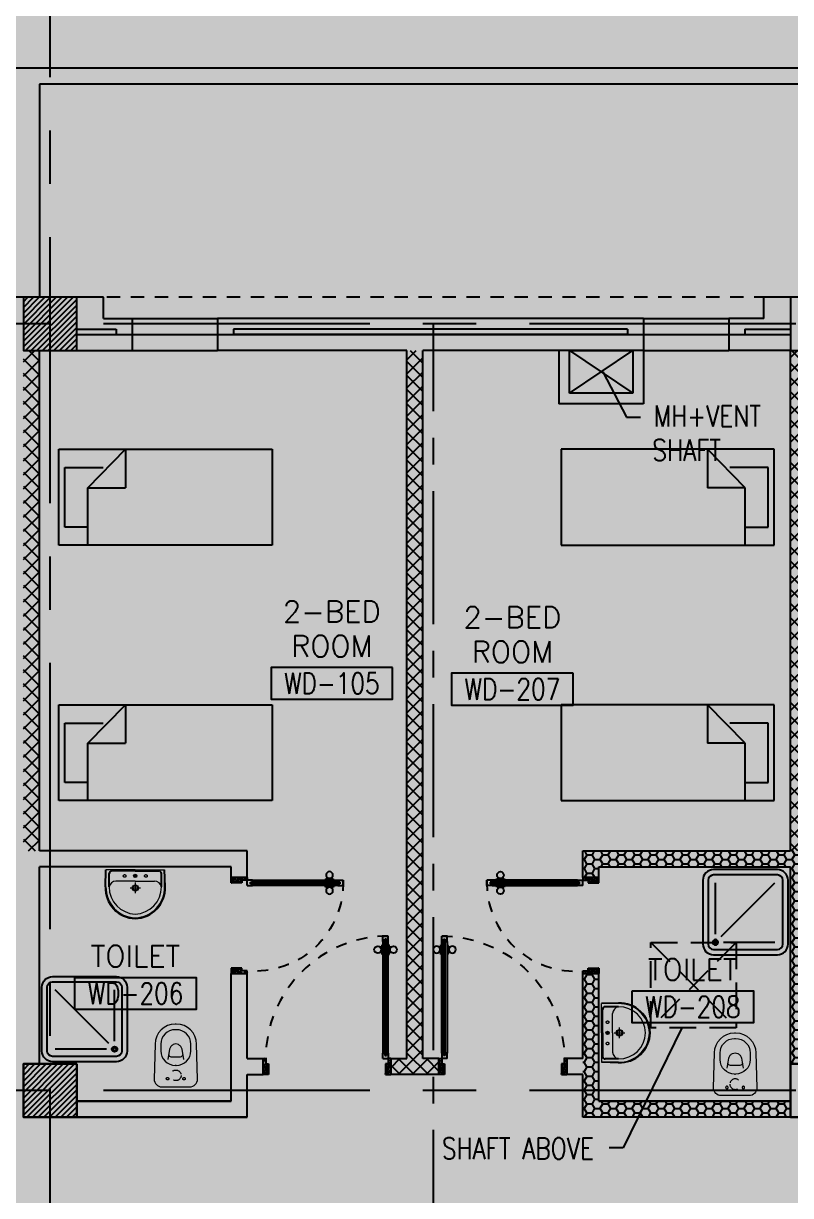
# Model space of a CAD drawing. Extents: x 88852.7 to 88945.7, y 39921.6 to 40001.1.
# Drawn here: x 88909.76 to 88916.96, y 39979.11 to 39990.12 of the extents above; entities that cross this region are included whole.
import ezdxf
from ezdxf.enums import TextEntityAlignment as Align

# ---------------------------------------------------------------- set-up
doc = ezdxf.new("R2010")
doc.units = 0
doc.header["$MEASUREMENT"] = 0
doc.header["$PDMODE"] = 34
for name, pattern in [('CENTER', [2, 1.25, -0.25, 0.25, -0.25]), ('CENTERX2', [4, 2.5, -0.5, 0.5, -0.5]), ('DASHED', [0.75, 0.5, -0.25]), ('HIDDEN', [0.375, 0.25, -0.125]), ('HIDDEN2', [0.1875, 0.125, -0.0625])]:
    doc.linetypes.add(name, pattern=pattern)
doc.layers.get('0').update_dxf_attribs({"linetype": 'CONTINUOUS'})
doc.layers.get('DEFPOINTS').update_dxf_attribs({"linetype": 'CONTINUOUS'})
for name, color, linetype in [('AX-DIM', 4, 'CONTINUOUS'), ('AXES', 11, 'CENTERX2'), ('AXES1', 11, 'CENTER'), ('COL', 2, 'CONTINUOUS'), ('DOOR', 7, 'CONTINUOUS'), ('FIX', 3, 'CONTINUOUS'), ('FUR', 4, 'CONTINUOUS'), ('HAT', 8, 'CONTINUOUS'), ('HIDDEN', 9, 'HIDDEN2'), ('INSUL', 4, 'CONTINUOUS'), ('PROJ-L', 3, 'CONTINUOUS'), ('RM-BOX', 4, 'CONTINUOUS'), ('RM-NAME', 2, 'CONTINUOUS'), ('RM-NO', 2, 'CONTINUOUS'), ('SHAFT', 4, 'CONTINUOUS'), ('WALL', 2, 'CONTINUOUS'), ('WallType', 11, 'CONTINUOUS'), ('WallType2', 3, 'CONTINUOUS'), ('WIN', 3, 'CONTINUOUS')]:
    doc.layers.add(name, color=color, linetype=linetype)
doc.styles.add('ROMANS', font='ROMANS.shx', dxfattribs={"width": 0.6})
doc.styles.add('SIMPLEX', font='simplex.shx', dxfattribs={"width": 0.8})
doc.dimstyles.new('DIM-OUT', dxfattribs={"dimscale": 0, "dimtxt": 0.24, "dimasz": 0.08, "dimexe": 0.02, "dimexo": 0.02, "dimgap": 0.05, "dimtad": 1, "dimdec": 0, "dimlfac": 1000, "dimzin": 0, "dimdsep": 46, "dimtxsty": 'ROMANS', "dimblk1": 'ARCHTICK', "dimblk2": 'ARCHTICK', "dimsah": 1, "dimcen": 0.01, "dimdle": 0.08, "dimclrd": 4, "dimclre": 4, "dimclrt": 2, "dimadec": 0, "dimazin": 0, "dimtp": 2, "dimtm": 2, "dimtfac": 0.1142857142857143, "dimtdec": 0, "dimtix": 1, "dimtmove": 2, "dimatfit": 3, "dimldrblk": 'ARCHTICK', "dimfxl": 0, "dimtolj": 1, "dimtzin": 0, "dimarcsym": 0})
doc.dimstyles.new('DIM7', dxfattribs={"dimtxt": 0.24, "dimasz": 0.08, "dimexe": 0.07, "dimexo": 0.05, "dimgap": 0.07, "dimtad": 1, "dimzin": 0, "dimdsep": 46, "dimtxsty": 'SIMPLEX', "dimblk": 'ARCHTICK', "dimcen": 0.05, "dimdle": 0.05, "dimclrd": 4, "dimclre": 4, "dimclrt": 2, "dimadec": 0, "dimazin": 0, "dimtp": 2, "dimtm": 2, "dimtfac": 0.1142857142857143, "dimtix": 1, "dimtmove": 2, "dimatfit": 3, "dimldrblk": 'DOT', "dimfxl": 0, "dimtolj": 1, "dimtzin": 0, "dimarcsym": 0})
pattern_1 = [(0, (0, 0), (0.07500000000000001, 0.04330127), [0.05, -0.1]), (120, (0, 0), (-0.07499999983612898, 0.04330127028383291), [0.05, -0.1]), (59.99999999999999, (0, 0), (1.638710167561897e-10, 0.08660254028383291), [-0.1, 0.05])]
pattern_2 = [(45, (0, 0), (-0.06629126073623882, 0.06629126073623884), []), (135, (0, 0), (-0.06629126073623884, -0.06629126073623882), [])]

# ---------------------------------------------------------------- blocks, each defined once
blk = doc.blocks.new('_ARCHTICK')
at = {"color": 0, "linetype": 'ByBlock', "const_width": 0.15}
blk.add_lwpolyline([(-0.5, -0.5), (0.5, 0.5)], dxfattribs=at)
blk = doc.blocks.new('*D600')
at = {"layer": 'AX-DIM', "color": 4, "lineweight": -2}
for p, q in [((88860.69025844976, 39999.72794392368), (88935.54025844975, 39999.72794392368)), ((88860.77025844976, 39995.08988482877), (88860.77025844976, 39999.74794392368)), ((88935.46025844975, 39987.56956244051), (88935.46025844975, 39999.74794392368))]:
    blk.add_line(p, q, dxfattribs=at)
at = {"layer": 'DEFPOINTS', "color": 0}
for p in [(88935.46025844975, 39999.72794392368), (88860.77025844976, 39995.06988482877), (88935.46025844975, 39987.54956244052)]:
    blk.add_point(p, dxfattribs=at)
at = {"layer": 'AX-DIM', "color": 4, "lineweight": -2, "xscale": 0.08, "yscale": 0.08, "zscale": 0.08, "rotation": 180}
blk.add_blockref('_ARCHTICK', (88860.77025844976, 39999.72794392368), dxfattribs=at)
at = {"layer": 'AX-DIM', "color": 4, "lineweight": -2, "xscale": 0.08, "yscale": 0.08, "zscale": 0.08}
blk.add_blockref('_ARCHTICK', (88935.46025844975, 39999.72794392368), dxfattribs=at)
at = {"layer": 'AX-DIM', "color": 2, "insert": (88898.11525844975, 39999.89794392368), "char_height": 0.24, "attachment_point": 5, "style": 'ROMANS'}
blk.add_mtext('\\A1;74690', dxfattribs=at)
blk = doc.blocks.new('WC1')
at = {"layer": 'FIX', "lineweight": 20}
for p, q in [((-210.0000000029686, 203.8204326368286), (-537.9999999286665, 193.8204326393316)), ((-474.9999999413558, 140.8204326525447), (-537.9999999286665, 140.8204326525447)), ((-137.0000000270957, 0.001240427664015442), (-137.0000000270957, 130.8204326531268)), ((-726.9999998800631, 4.820432680658996), (-726.9999998800631, -4.817951825360069)), ((-673.9999998932763, 4.820432681706734), (-673.9999998932763, -4.817951825360069)), ((-533.6865895071242, 24.24526864886866), (-539.5413532511157, 0.001240431301994249)), ((-539.5413532511157, 0.001240431301994249), (-533.6865895071242, -24.24278778629377)), ((-394.8190632529149, 75.68691823486006), (-490.3663137184049, 60.12952448159922)), ((-338.999999976746, 4.820432680950034), (-338.999999976746, -4.817951826087665)), ((-137.0000000270957, -130.8179517899407), (-137.0000000270957, 0.001240427664015442)), ((-490.3663137184049, -60.12704361174838), (-394.8190632529149, -75.6844373869535)), ((-537.9999999286665, -140.8179517899407), (-474.9999999413558, -140.8179517899407)), ((-537.9999999286665, -193.8179517767567), (-210.0000000029395, -203.8179517742537)), ((-213.1572988978296, -203.8179517742828), (-210.0000000035507, -203.8179517742828))]:
    blk.add_line(p, q, dxfattribs=at)
at = {"layer": 'FIX', "linetype": 'Continuous', "lineweight": 20}
blk.add_line((-420.1086438769998, -47.34975640615448), (-420.4314501879271, 44.6286713128502), dxfattribs=at)
at = {"layer": 'FIX', "linetype": 'HIDDEN2', "lineweight": 20, "ltscale": 0.3}
blk.add_circle((-245, 0), 49.81065704648448, dxfattribs=at)
at = {"layer": 'FIX', "linetype": 'HIDDEN', "lineweight": 20, "ltscale": 0.05}
for centre in [(-213.1572988978296, 77.50124041197705), (-213.1572988978296, -77.49875954940217)]:
    blk.add_circle(centre, 11.63803426258817, dxfattribs=at)
at = {"layer": 'FIX', "lineweight": 20}
for centre, radius, start, end in [((-537.9999999250576, 4.820432684326079), 188.9999999550255, 90.00000000166753, 180.0000000016675), ((-537.9999999255524, 4.820432684820844), 135.999999967722, 90.00000000166753, 180.0000000016675), ((-474.999999944499, 4.820432684820844), 135.999999967722, 359.9999999983325, 89.99999999833247), ((-210.0000000088476, 130.8204326550767), 72.9999999817519, 359.9999999983325, 89.99999999833247), ((-473.0448338629503, -6.857746605353896), 68.15291692588886, 128.9241670934087, 152.846818088903), ((-464.3609761304397, -17.61048578153714), 81.97430560104621, 108.4959527768842, 128.924167104086), ((-537.9999999286665, -4.817951825360069), 188.9999999513875, 180, 270), ((-537.9999999286665, -4.817951825360069), 135.9999999645952, 180, 270), ((-473.0448338628339, 6.860227468045196), 68.15291692606822, 207.1531819110969, 231.0758329065913), ((-464.3609761507541, 17.61296664757538), 81.97430559098913, 231.0758329089363, 251.504047235508), ((-474.9999999413558, -4.817951825360069), 135.9999999645952, 270, 0), ((-210.0000000074942, -130.8179517938843), 72.99999998039857, 270.0000000033351, 2.918171642461503e-09)]:
    blk.add_arc(centre, radius, start, end, dxfattribs=at)
at = {"layer": 'FIX', "linetype": 'Continuous', "lineweight": 20}
for centre, start, end in [((-442.6786698182405, 45.53535193303833), 357.6662144383911, 91.61214824291638), ((-442.3558635072841, -45.58543171666679), 268.3878517570836, 2.333785561608914)]:
    blk.add_arc(centre, 22.26568775101992, start, end, dxfattribs=at)
blk = doc.blocks.new('SHR1')
at = {"layer": 'FIX'}
for p, q in [((-195.7106781186449, 195.7106781186521), (-700, 700)), ((-142.6776695296576, 217.6776695296649), (-142.6776695296576, 700)), ((-217.6776695296576, 142.6776695296649), (-700, 142.6776695296649))]:
    blk.add_line(p, q, dxfattribs=at)
for points in [[(-825, 125), (-825, 725, -0.4142135623730951), (-725, 825), (-125, 825, -0.4142135623730951), (-25, 725), (-25, 125, -0.4142135623730951), (-125, 25), (-725, 25, -0.4142135623730951)], [(-775, 125), (-775, 725, -0.414213562373095), (-725, 775), (-125, 775, -0.414213562373095), (-75, 725), (-75, 125, -0.414213562373095), (-125, 75), (-725, 75, -0.414213562373095)]]:
    blk.add_lwpolyline(points, format="xyb", close=True, dxfattribs=at)
for radius in [25, 15]:
    blk.add_circle((-142.6776695296576, 142.6776695296649), radius, dxfattribs=at)
blk = doc.blocks.new('LAV1')
at = {"layer": 'FIX', "linetype": 'DASHED', "lineweight": 20, "ltscale": 0.05}
for p, q in [((-0.4694115376332775, 170.0000000142027), (-0.4694115376332775, 269.9999999857973)), ((-0.4694115376332775, 170.0000000142027), (-0.4694115376332775, 269.9999999857973)), ((49.53058844816405, 220), (-50.46941152343061, 220))]:
    blk.add_line(p, q, dxfattribs=at)
at = {"layer": 'FIX', "linetype": 'ByBlock', "ltscale": 0.3}
for p, q in [((-280, 209.9999999994616), (-275, 49.99999999994179)), ((-245, 210.0000000001601), (-245.0071684214636, 84.99999999749707)), ((245, 210.0000000001601), (245.0071684214636, 84.99999999749707)), ((280, 209.9999999994616), (275, 49.99999999994179)), ((0, 59.99999999755528), (-220.159092843387, 59.99999999752617)), ((0, 59.99999999755528), (220.159092843387, 59.99999999752617))]:
    blk.add_line(p, q, dxfattribs=at)
at = {"layer": 'FIX', "linetype": 'Continuous', "lineweight": 20}
for p, q in [((-274.9999999999418, 209.9999999999418), (-275, 49.99999999994179)), ((0, 155), (-181.4175303101365, 155)), ((0, 155), (181.4175303101365, 155)), ((274.9999999999418, 209.9999999999418), (275, 49.99999999994179)), ((0, 50), (-275, 49.99999999994179)), ((0, 50.00000000005821), (-252.4649419615453, 50.00000000005821)), ((0, 50), (275, 49.99999999994179)), ((0, 50.00000000005821), (252.4649419615453, 50.00000000005821))]:
    blk.add_line(p, q, dxfattribs=at)
at = {"layer": 'FIX', "lineweight": 20}
for p, q in [((2.491287887096405e-08, 91.9501576180046), (2.491287887096405e-08, 123.0498423795507)), ((15.61226091068238, 107.4999999987776), (-15.48742383631179, 107.4999999987776))]:
    blk.add_line(p, q, dxfattribs=at)
for centre, radius in [((-0.4694115376332775, 220), 29.5), ((-0.4694115376332775, 220), 22.5), ((2.491287887096405e-08, 107.4999999987776), 15.54984237273808)]:
    blk.add_circle(centre, radius, dxfattribs=at)
at = {"layer": 'FIX', "linetype": 'HIDDEN', "lineweight": 20, "ltscale": 0.05}
for centre in [(-99.99999997508712, 107.4999999987776), (99.99999997508712, 107.4999999987776)]:
    blk.add_circle(centre, 12.43987389819046, dxfattribs=at)
at = {"layer": 'FIX', "linetype": 'ByBlock', "ltscale": 0.3}
for centre, radius, start, end in [((6.861270151246572, 220.0495655717823), 287.0372485949996, 91.37764975247644, 182.006413439361), ((-6.861270151246572, 220.0495655717823), 287.0372485949996, 357.993586560639, 88.62235024752358), ((-220.1367860755417, 84.87070840633532), 24.8707184123799, 179.7021438729012, 269.9486109004399), ((220.1367860755417, 84.87070840633532), 24.8707184123799, 270.0513890995601, 0.2978561270987753)]:
    blk.add_arc(centre, radius, start, end, dxfattribs=at)
at = {"layer": 'FIX', "linetype": 'Continuous', "lineweight": 20}
for centre, radius, start, end in [((8.362960975442547, 216.6826060375752), 283.4417486471838, 91.69879626983797, 181.3509675422777), ((7.639794464339502, 212.4520616861846), 252.6502458993284, 91.73280937402431, 180.4884212311979), ((-7.639794464339502, 212.4520616861846), 252.6502458993284, 359.5115787688021, 88.26719062597567), ((-8.362960975442547, 216.6826060375752), 283.4417486471838, 358.6490324577223, 88.30120373016202), ((-179.1751118609682, 221.8444314090302), 66.882033842421, 190.2005602816864, 268.0786290524953), ((179.1751118609682, 221.8444314090302), 66.882033842421, 271.9213709475048, 349.7994397183136)]:
    blk.add_arc(centre, radius, start, end, dxfattribs=at)
blk = doc.blocks.new('RM1')
at = {"layer": 'RM-BOX'}
blk.add_lwpolyline([(569.8908462408872, -200), (-569.890846240829, -200), (-569.8908462407999, -500), (569.8908462407999, -500)], close=True, dxfattribs=at)
at = {"layer": 'RM-NAME', "style": 'ROMANS'}
for tag, p in [('ROOMNAME1', (-5.820766091346741e-11, 323.8095238095266)), ('ROOMNAME2', (0, 0))]:
    blk.add_attdef(tag, text='', height=200, dxfattribs=at).set_placement(p, align=Align.MIDDLE)
at = {"layer": 'RM-NO', "style": 'ROMANS', "width": 0.8}
blk.add_attdef('ROOMNO', text='', height=200, dxfattribs=at).set_placement((0, -350), align=Align.MIDDLE)
blk = doc.blocks.new('COL50')
at = {"layer": 'COL'}
blk.add_lwpolyline([(-249.9999999999709, 250), (-249.9999999999418, -250), (250, -250), (249.9999999999709, 250)], close=True, dxfattribs=at)
blk = doc.blocks.new('*X574')
at = {"color": 0}
for p, q in [((227928.5557043091, 177122.9334760556), (228395.3562020651, 177589.7339738117)), ((227928.5557043091, 177175.9664846446), (228342.3231934761, 177589.7339738117)), ((227928.5557043091, 177228.9994932336), (228289.2901848871, 177589.7339738117)), ((227928.5557043091, 177282.0325018226), (228236.2571762982, 177589.7339738117)), ((227928.555704309, 177335.0655104116), (228183.2241677092, 177589.7339738117)), ((227928.555704309, 177388.0985190005), (228130.1911591201, 177589.7339738117)), ((227928.555704309, 177441.1315275895), (228077.1581505312, 177589.7339738117)), ((227928.555704309, 177494.1645361785), (228024.1251419422, 177589.7339738117)), ((227928.555704309, 177547.1975447675), (227971.0921333532, 177589.7339738117)), ((227948.3892106541, 177089.7339738117), (228428.5557043089, 177569.9004674665)), ((228001.4222192431, 177089.7339738117), (228428.5557043089, 177516.8674588775)), ((228054.4552278321, 177089.7339738117), (228428.5557043089, 177463.8344502885)), ((228107.4882364211, 177089.7339738117), (228428.5557043089, 177410.8014416995)), ((228160.5212450101, 177089.7339738117), (228428.5557043089, 177357.7684331106)), ((228213.5542535991, 177089.7339738117), (228428.5557043089, 177304.7354245216)), ((228266.5872621881, 177089.7339738117), (228428.5557043089, 177251.7024159326)), ((228319.620270777, 177089.7339738117), (228428.5557043089, 177198.6694073436)), ((228372.653279366, 177089.7339738117), (228428.5557043089, 177145.6363987546))]:
    blk.add_line(p, q, dxfattribs=at)
blk = doc.blocks.new('AH20A')
at = {"layer": 'FUR'}
for p, q in [((0, 0.5), (0, -0.5)), ((1, 0.5), (0, 0.5)), ((0.1358132048044354, 0.5), (0.1358132048044354, -0.09873155399691314)), ((1, -0.5), (1, 0.5)), ((0.1358132048044354, 0.3112226375378668), (0.02772451273631305, 0.3112226375378668)), ((0.02772451273631305, 0.3112226375378668), (0.02772451273631305, -0.3087128986371681)), ((0.1358132048044354, -0.09873155399691314), (0.312524700537324, -0.5)), ((0.1358132048044354, -0.09873155399691314), (0.312524700537324, -0.09873155399691314)), ((0.312524700537324, -0.5), (0.312524700537324, -0.09873155399691314)), ((0.02772451273631305, -0.3087128986371681), (0.2075707670301199, -0.3087128986371681)), ((0, -0.5), (1, -0.5))]:
    blk.add_line(p, q, dxfattribs=at)
blk = doc.blocks.new('DOOR100')
at = {"layer": 'DOOR', "color": 0, "linetype": 'ByBlock'}
for p, q in [((-83.25026414151216, 1128.728900543538), (-83.25026414151216, 1218.728900543538)), ((-76.05026414147142, 1218.728900543538), (-83.25026414151216, 1218.728900543538)), ((-76.05026414147142, 1251.086443322136), (-76.05026414094755, 1301.086443322165)), ((-76.05026414145686, 1301.086443322136), (-26.05026414145686, 1301.086443322136)), ((-26.05026414145686, 1301.086443322136), (-76.05026414145686, 1301.086443322136)), ((-59.05026414145686, 1251.086443322136), (-76.05026414147142, 1251.086443322136)), ((-59.05026414145686, 1251.086443322136), (-59.05026414145686, 1271.086443322136)), ((-43.05026414145686, 1271.086443322136), (-59.05026414145686, 1271.086443322136)), ((-43.05026414144231, 1251.086443322136), (-43.05026414144231, 1271.086443322136)), ((-26.05026414147142, 1251.086443322136), (-43.05026414144231, 1251.086443322136)), ((-26.05026414147142, 1251.086443322136), (-26.05026414145686, 1301.086443322136)), ((-26.05026414145686, 1218.728900543538), (-18.85026414141612, 1218.728900543538)), ((-18.85026414141612, 1128.728900543538), (-18.85026414141612, 1218.728900543538)), ((-92.25026414151216, 1206.128900543532), (-92.25026414151216, 1141.328900543544)), ((-83.25026414151216, 1206.128900543532), (-92.25026414151216, 1206.128900543532)), ((-83.25026414151216, 1141.328900543544), (-92.25026414151216, 1141.328900543544)), ((-83.25026414151216, 1206.128900543532), (-83.25026414151216, 1141.328900543544)), ((-76.05026414147142, 1128.728900543538), (-83.25026414151216, 1128.728900543538)), ((-26.05026414145686, 1128.728900543538), (-18.85026414141612, 1128.728900543538)), ((-18.85026414141612, 1206.128900543532), (-18.85026414141612, 1141.328900543544)), ((-18.85026414141612, 1206.128900543532), (-9.850264141416119, 1206.128900543532)), ((-18.85026414141612, 1141.328900543544), (-9.850264141416119, 1141.328900543544)), ((-9.850264141416119, 1206.128900543532), (-9.850264141416119, 1141.328900543544)), ((-1201.050264141173, 0), (-1201.050264141173, 150)), ((-1201.050264141173, 150), (-1176.050264141173, 150)), ((-1201.050264141173, 150), (-1201.050264141173, 0)), ((-1176.050264141173, 150), (-1176.050264141173, 100)), ((-76.0502641411731, 200), (-59.0502641411731, 200)), ((-76.0502641411731, 150), (-76.0502641411731, 200)), ((-76.0502641411731, 150), (-26.0502641411731, 150)), ((-59.0502641411731, 200), (-59.0502641411731, 180)), ((-59.0502641411731, 180), (-43.0502641411731, 180)), ((-43.0502641411731, 200), (-26.0502641411731, 200)), ((-43.0502641411731, 180), (-43.0502641411731, 200)), ((-26.0502641411731, 200), (-26.0502641411731, 150)), ((-1.050264141173102, 150), (-26.0502641411731, 150)), ((-26.0502641411731, 150), (-26.0502641411731, 100)), ((-1.050264141173102, 150), (-1.050264141173102, 0)), ((-1151.050264141173, 0), (-1201.050264141173, 0)), ((-1176.050264141173, 100), (-1151.050264141173, 100)), ((-1151.050264141173, 100), (-1151.050264141173, 0)), ((-51.0502641411731, 100), (-51.0502641411731, 0)), ((-26.0502641411731, 100), (-51.0502641411731, 100)), ((-51.0502641411731, 0), (-1.050264141173102, 0))]:
    blk.add_line(p, q, dxfattribs=at)
at = {"layer": 'DOOR', "linetype": 'ByBlock'}
for p, q in [((-76.05026414147142, 1251.086443322136), (-76.0502641411731, 200)), ((-59.0502641411731, 200), (-59.05026414145686, 1251.086443322136)), ((-43.0502641411731, 200), (-43.05026414144231, 1251.086443322136)), ((-26.0502641411731, 200), (-26.05026414147142, 1251.086443322136))]:
    blk.add_line(p, q, dxfattribs=at)
at = {"layer": 'DOOR', "color": 9, "linetype": 'ByBlock'}
for p, q in [((-1151.050264141173, 0), (-1201.050264141173, 113.7099299924448)), ((-51.0502641411731, 0), (-1.050264141173102, 113.7099299924448)), ((-1151.050264141173, 0), (-1201.050264141173, 40.1457343158545)), ((-1151.050264141173, 0), (-1164.407550184667, 100)), ((-51.0502641411731, 0), (-37.69297809767886, 100)), ((-51.0502641411731, 0), (-1.050264141173102, 40.1457343158545))]:
    blk.add_line(p, q, dxfattribs=at)
at = {"layer": 'DOOR', "color": 0, "linetype": 'ByBlock'}
for centre in [(-124.5812083564306, 1173.728900543538), (22.48068007354595, 1173.728900543538)]:
    blk.add_circle(centre, 32.39999999998526, dxfattribs=at)
at = {"layer": 'DOOR', "linetype": 'HIDDEN', "ltscale": 0.5}
blk.add_arc((-26.83337057878089, 151.8682979160003), 1149.218412220441, 89.96095720661235, 180.0931464649618, dxfattribs=at)
at = {"layer": 'DOOR', "color": 9, "linetype": 'ByBlock'}
for centre, radius, start, end in [((-1151.050264141159, 0), 154.4019578127773, 103.7142292225058, 108.8947114506697), ((-1151.050264141159, 0), 134.4019578127773, 100.7199763547379, 111.8401506071935), ((-51.05026414115855, 0), 134.4019578127773, 68.15984939280652, 79.2800236452621), ((-51.05026414115855, 0), 114.4019578127773, 64.08384188208258, 77.37742587111109), ((-51.05026414115855, 0), 154.4019578127773, 71.10528854933027, 76.28577077749422), ((-1151.050264141159, 0), 94.40195781277725, 90, 121.9818119669707), ((-1151.050264141159, 0), 74.40195781277725, 90, 132.223573583291), ((-1151.050264141159, 0), 54.40195781277725, 90, 156.7926171080343), ((-1151.050264141159, 0), 34.40195781277725, 90, 180), ((-1151.050264141159, 0), 14.40195781277725, 90, 180), ((-51.05026414115855, 0), 94.40195781277725, 58.01818803302934, 90), ((-51.05026414115855, 0), 74.40195781277725, 47.77642641670901, 90), ((-51.05026414115855, 0), 54.40195781277725, 23.20738289196568, 90), ((-51.05026414115855, 0), 34.40195781277725, 0, 90), ((-51.05026414115855, 0), 14.40195781277725, 0, 90)]:
    blk.add_arc(centre, radius, start, end, dxfattribs=at)
blk = doc.blocks.new('DOOR90')
at = {"layer": 'DOOR', "linetype": 'ByBlock'}
for p, q in [((0, 0), (-150, 0)), ((-200, -25), (-1000, -25)), ((-200, -42), (-1000, -41.9999999999709)), ((-200, -58), (-1000, -58)), ((-1000, -75), (-200, -75))]:
    blk.add_line(p, q, dxfattribs=at)
at = {"layer": 'DOOR', "color": 0, "linetype": 'ByBlock'}
for p, q in [((-150, 0), (-150, -25)), ((-150, 0), (0, 0)), ((0, -50), (0, 0)), ((-1050, -25), (-1050, -75)), ((-1050, -75), (-1050, -25)), ((-1000, -25), (-1050, -25)), ((-1000, -75), (-1050.000000000029, -74.99999999947613)), ((-1020, -42), (-1020, -58)), ((-1000, -41.9999999999709), (-1020, -41.9999999999709)), ((-1000, -58), (-1020, -58)), ((-1000, -25), (-1000, -41.9999999999709)), ((-1000, -58), (-1000, -75)), ((-967.6424572214019, -25), (-967.6424572214019, -17.79999999995925)), ((-877.6424572214019, -17.79999999995925), (-967.6424572214019, -17.79999999995925)), ((-967.6424572214019, -75), (-967.6424572214019, -82.20000000004075)), ((-877.6424572214019, -82.20000000004075), (-967.6424572214019, -82.20000000004075)), ((-955.042457221396, -17.79999999995925), (-955.042457221396, -8.799999999959255)), ((-955.042457221396, -8.799999999959255), (-890.2424572214077, -8.799999999959255)), ((-955.042457221396, -17.79999999995925), (-890.2424572214077, -17.79999999995925)), ((-955.042457221396, -82.20000000004075), (-955.042457221396, -91.20000000004075)), ((-955.042457221396, -82.20000000004075), (-890.2424572214077, -82.20000000004075)), ((-955.042457221396, -91.20000000004075), (-890.2424572214077, -91.20000000004075)), ((-890.2424572214077, -17.79999999995925), (-890.2424572214077, -8.799999999959255)), ((-890.2424572214077, -82.20000000004075), (-890.2424572214077, -91.20000000004075)), ((-877.6424572214019, -25), (-877.6424572214019, -17.79999999995925)), ((-877.6424572214019, -75), (-877.6424572214019, -82.20000000004075)), ((-200, -42), (-200, -25)), ((-200, -25), (-150, -25)), ((-180, -42), (-200, -42)), ((-200, -75), (-200, -58)), ((-200, -58), (-180, -58)), ((-150, -75), (-200, -75)), ((-180, -58), (-180, -42)), ((-150, -75), (-150, -25)), ((-150, -25), (-100, -25)), ((-100, -25), (-100, -50)), ((-100, -50), (0, -50)), ((-150, -900), (-150, -875)), ((-150, -875), (-100, -875)), ((-100, -850), (0, -850)), ((-100, -875), (-100, -850)), ((0, -850), (0, -900)), ((0, -900), (-150, -900)), ((-150, -900), (0, -900))]:
    blk.add_line(p, q, dxfattribs=at)
at = {"layer": 'DOOR', "color": 9, "linetype": 'ByBlock'}
for p, q in [((0, -50), (-113.7099299924448, 0)), ((0, -50), (-40.1457343158545, 0)), ((0, -50), (-100, -36.64271395650576)), ((0, -850), (-113.7099299924448, -900)), ((0, -850), (-100, -863.3572860434942)), ((0, -850), (-40.1457343158545, -900))]:
    blk.add_line(p, q, dxfattribs=at)
at = {"layer": 'DOOR', "color": 0, "linetype": 'ByBlock'}
for centre in [(-922.6424572214019, 23.53094421501737), (-922.6424572214019, -123.5309442149592)]:
    blk.add_circle(centre, 32.39999999998526, dxfattribs=at)
at = {"layer": 'DOOR', "color": 9, "linetype": 'ByBlock'}
for centre, radius, start, end in [((0, -50), 74.40195781277725, 137.776426416831, 180), ((0, -50), 54.40195781277725, 113.2073828919768, 180), ((0, -50), 154.4019578127773, 161.1052885492919, 166.2857707775487), ((0, -50), 134.4019578127773, 158.1598493930306, 169.2800236451594), ((0, -50), 114.4019578127773, 154.0838418820621, 167.3774258712913), ((0, -50), 94.40195781277725, 148.0181880330829, 180), ((0, -50), 34.40195781277725, 90, 180), ((0, -50), 14.40195781277725, 90, 180), ((0, -850), 134.4019578127773, 190.7199763548406, 201.8401506069695), ((0, -850), 94.40195781277725, 180, 211.9818119669171), ((0, -850), 74.40195781277725, 180, 222.223573583169), ((0, -850), 54.40195781277725, 180, 246.7926171080232), ((0, -850), 34.40195781277725, 180, 270), ((0, -850), 14.40195781277725, 180, 270), ((0, -850), 154.4019578127773, 193.7142292224513, 198.8947114507081)]:
    blk.add_arc(centre, radius, start, end, dxfattribs=at)
at = {"layer": 'DOOR', "linetype": 'HIDDEN', "ltscale": 0.5}
blk.add_arc((-222.2222222220007, -49.99999999976717), 828.155208510499, 178.2701163782035, 275.0030377050298, dxfattribs=at)
blk = doc.blocks.new('*X575')
at = {"color": 0}
for p, q in [((227928.5557043091, 169910.4443079528), (228407.8453701679, 170389.7339738117)), ((227928.5557043091, 169963.4773165418), (228354.8123615789, 170389.7339738117)), ((227928.5557043091, 170016.5103251308), (228301.7793529899, 170389.7339738117)), ((227928.5557043091, 170069.5433337198), (228248.7463444009, 170389.7339738117)), ((227928.5557043091, 170122.5763423088), (228195.7133358119, 170389.7339738117)), ((227928.5557043091, 170175.6093508978), (228142.6803272229, 170389.7339738117)), ((227928.5557043091, 170228.6423594868), (228089.6473186339, 170389.7339738117)), ((227928.5557043091, 170281.6753680758), (228036.614310045, 170389.7339738117)), ((227928.5557043091, 170334.7083766648), (227983.581301456, 170389.7339738117)), ((227960.8783787569, 169889.7339738117), (228428.555704309, 170357.4112993638)), ((228013.9113873459, 169889.7339738117), (228428.555704309, 170304.3782907748)), ((228066.9443959349, 169889.7339738117), (228428.555704309, 170251.3452821858)), ((228119.9774045239, 169889.7339738117), (228428.555704309, 170198.3122735968)), ((228173.0104131128, 169889.7339738117), (228428.555704309, 170145.2792650078)), ((228226.0434217018, 169889.7339738117), (228428.555704309, 170092.2462564188)), ((228279.0764302909, 169889.7339738117), (228428.555704309, 170039.2132478298)), ((228332.1094388798, 169889.7339738117), (228428.555704309, 169986.1802392408)), ((228385.1424474688, 169889.7339738117), (228428.555704309, 169933.1472306518))]:
    blk.add_line(p, q, dxfattribs=at)

msp = doc.modelspace()

# ---------------------------------------------------------------- hatches: boundary and pattern name
at = {"layer": 'WallType', "linetype": 'Continuous'}
h = msp.add_hatch(dxfattribs=at)
h.set_pattern_fill('ANSI37', color=256, scale=0.75, style=0)
h.set_pattern_definition(pattern_2)
h.paths.add_polyline_path([(88906.41025844976, 39986.29956244052), (88906.33525844975, 39986.29956244052), (88906.33525844976, 39980.39956244052), (88906.22900844975, 39980.39956244052), (88906.22900844975, 39980.24956244051), (88906.41025844975, 39980.24956244051)])
h.paths.add_polyline_path([(88906.48525844976, 39986.29956244052), (88906.41025844975, 39986.29956244051), (88906.41025844976, 39980.24956244052), (88906.59150844974, 39980.24956244051), (88906.59150844975, 39980.39956244052), (88906.48525844976, 39980.39956244052)])
h.paths.add_polyline_path([(88909.91025844976, 39987.04956244051), (88909.76025844977, 39987.04956244051), (88909.76025844974, 39982.34956244052), (88909.91025844976, 39982.34956244052)])
h.paths.add_polyline_path([(88913.51025844974, 39987.04956244052), (88913.36025844974, 39987.04956244052), (88913.36025844974, 39980.39956244052), (88913.21025844975, 39980.39956244052), (88913.21025844975, 39980.24956244052), (88913.61025844977, 39980.24956244052), (88913.61025844977, 39980.39956244051), (88913.51025844974, 39980.39956244052)])
h.paths.add_polyline_path([(88913.66025844975, 39980.39956244051), (88913.61025844976, 39980.39956244051), (88913.61025844976, 39980.24956244052), (88913.66025844976, 39980.24956244052)])
h = msp.add_hatch(dxfattribs=at)
h.set_pattern_fill('ANSI37', color=256, scale=0.75, style=0)
h.set_pattern_definition(pattern_2)
h.paths.add_polyline_path([(88917.11025844976, 39987.04956244052), (88916.96025844975, 39987.04956244052), (88916.96025844976, 39982.34956244051), (88917.11025844976, 39982.34956244051), (88917.11025844976, 39982.39956244051), (88917.21025844975, 39982.39956244051), (88917.21025844976, 39982.54956244052), (88917.11025844976, 39982.54956244052)])
h.paths.add_polyline_path([(88917.43525844972, 39982.54956244052), (88917.21025844975, 39982.54956244052), (88917.21025844975, 39982.39956244051), (88917.43525844975, 39982.39956244051)])
h.paths.add_polyline_path([(88918.78525844976, 39982.54956244052), (88918.6363087139, 39982.54956244052), (88918.6363087139, 39982.39956244051), (88918.78525844977, 39982.39956244052)])
h.paths.add_polyline_path([(88920.71025844975, 39987.04956244052), (88920.56025844975, 39987.04956244052), (88920.56025844975, 39982.54956244052), (88920.71025844975, 39982.54956244052)])
h.paths.add_polyline_path([(88924.31025844975, 39987.04956244052), (88924.16025844976, 39987.04956244052), (88924.16025844976, 39980.39956244052), (88924.01025844975, 39980.39956244052), (88924.01025844977, 39980.24956244053), (88924.41025844977, 39980.24956244053), (88924.41025844977, 39980.39956244052), (88924.31025844975, 39980.39956244052)])
h.paths.add_polyline_path([(88922.80920818562, 39980.39956244052), (88922.66025844976, 39980.39956244052), (88922.66025844976, 39980.24956244052), (88922.80920818562, 39980.24956244052)])
at = {"layer": 'WallType2', "linetype": 'Continuous'}
h = msp.add_hatch(dxfattribs=at)
h.set_pattern_fill('HONEY', color=256, scale=0.4, style=0)
h.set_pattern_definition(pattern_1)
h.paths.add_polyline_path([(88910.78141105, 39987.19956244052), (88910.26025844974, 39987.19956244052), (88910.26025844977, 39987.04956244052), (88910.78141105002, 39987.04956244051)])
h.paths.add_polyline_path([(88911.58141105002, 39987.19956244052), (88910.78141105003, 39987.19956244052), (88910.78141105003, 39987.04956244052), (88911.58141105002, 39987.04956244051)])
h.paths.add_polyline_path([(88913.61025844976, 39987.19956244052), (88911.58141105004, 39987.19956244051), (88911.58141105004, 39987.04956244052), (88913.36025844976, 39987.04956244052), (88913.61025844977, 39987.04956244052)])
h.paths.add_polyline_path([(88915.58141105008, 39987.19956244052), (88913.61025844977, 39987.19956244052), (88913.61025844977, 39987.04956244052), (88914.78525844976, 39987.04956244052), (88914.78525844976, 39986.54956244052), (88915.58141105008, 39986.54956244052)])
h.paths.add_polyline_path([(88914.8852584498, 39987.04956244052), (88915.48141105007, 39987.04956244052), (88915.48141105007, 39986.64956244052), (88914.88525844977, 39986.64956244052)], flags=16)
h.paths.add_polyline_path([(88916.38141105007, 39987.19956244051), (88915.58141105008, 39987.19956244052), (88915.58141105008, 39987.04956244052), (88916.38141105008, 39987.04956244052)])
h.paths.add_polyline_path([(88916.96025844973, 39987.19956244051), (88916.38141105008, 39987.19956244052), (88916.38141105008, 39987.04956244051), (88916.96025844975, 39987.04956244052)])
h = msp.add_hatch(dxfattribs=at)
h.set_pattern_fill('HONEY', color=256, scale=0.4, style=0)
h.set_pattern_definition(pattern_1)
h.paths.add_polyline_path([(88910.01025844977, 39982.34956244053), (88909.91025844976, 39982.34956244052), (88907.89775844975, 39982.34956244052), (88907.89775844975, 39982.09956244052), (88908.04775844976, 39982.09956244052), (88908.04775844976, 39982.19956244051), (88909.76025844977, 39982.19956244052), (88909.76025844975, 39980.34956244052), (88909.91025844976, 39980.34956244052), (88909.91025844977, 39982.19956244052), (88910.01025844975, 39982.19956244052)])
h.paths.add_polyline_path([(88911.86025844977, 39982.34956244052), (88910.01025844975, 39982.34956244052), (88910.01025844975, 39982.19956244052), (88911.71025844975, 39982.19956244052), (88911.71025844976, 39982.09956244051), (88911.86025844976, 39982.09956244052)])
h.paths.add_polyline_path([(88909.76025844977, 39979.99956244053), (88908.04775844974, 39979.99956244052), (88908.04775844974, 39980.09956244052), (88907.89775844975, 39980.09956244053), (88907.89775844975, 39979.84956244052), (88909.76025844975, 39979.84956244052)])
h.paths.add_polyline_path([(88908.04775844976, 39981.19956244052), (88907.89775844975, 39981.19956244052), (88907.89775844975, 39980.39956244052), (88907.89775844975, 39980.09956244051), (88908.04775844974, 39980.09956244051)])
h.paths.add_polyline_path([(88911.86025844976, 39980.09956244051), (88911.71025844976, 39980.09956244051), (88911.71025844976, 39979.99956244051), (88910.26025844975, 39979.99956244052), (88910.26025844974, 39979.84956244052), (88911.86025844976, 39979.84956244052)])
h.paths.add_polyline_path([(88911.86025844976, 39980.39956244053), (88911.86025844974, 39981.19956244052), (88911.71025844976, 39981.19956244052), (88911.71025844975, 39980.09956244052), (88911.86025844976, 39980.09956244052)])
h = msp.add_hatch(dxfattribs=at)
h.set_pattern_fill('HONEY', color=256, scale=0.4, style=0)
h.set_pattern_definition(pattern_1)
h.paths.add_polyline_path([(88917.11025844974, 39982.3495624405), (88915.01025844975, 39982.34956244052), (88915.01025844975, 39982.09956244052), (88915.16025844976, 39982.09956244052), (88915.16025844977, 39982.19956244052), (88916.96025844975, 39982.19956244052), (88916.96025844975, 39980.34956244052), (88917.11025844976, 39980.34956244052)])
h.paths.add_polyline_path([(88915.16025844975, 39981.19956244051), (88915.01025844977, 39981.19956244052), (88915.01025844975, 39980.39956244052), (88915.01025844975, 39980.09956244051), (88915.16025844976, 39980.0995624405)])
h.paths.add_polyline_path([(88916.96025844975, 39979.99956244051), (88915.16025844976, 39979.99956244051), (88915.16025844977, 39980.09956244052), (88915.01025844975, 39980.09956244052), (88915.01025844975, 39979.84956244052), (88916.96025844975, 39979.84956244052)])

# ---------------------------------------------------------------- linework, layer by layer
at = {"layer": 'AXES'}
for p, q in [((88910.01025844975, 39921.61526879654), (88910.01025844975, 40000.42794392369)), ((88945.01025844975, 39989.69956244052), (88876.97025844976, 39989.69956244052)), ((88945.01025844975, 39987.29956244052), (88876.966932565, 39987.29956244052)), ((88945.01025844975, 39980.09956244052), (88876.97025844976, 39980.09956244052))]:
    msp.add_line(p, q, dxfattribs=at)
at = {"layer": 'AXES1'}
msp.add_line((88913.61025844976, 39928.47956244052), (88913.61025844976, 39987.29956244052), dxfattribs=at)
at = {"layer": 'COL'}
for points in [[(88910.26025844975, 39987.04956244052), (88910.26025844975, 39987.54956244052), (88909.76025844975, 39987.54956244052), (88909.76025844975, 39987.04956244052)], [(88917.46025844975, 39987.04956244052), (88917.46025844975, 39987.54956244052), (88916.96025844975, 39987.54956244052), (88916.96025844975, 39987.04956244052)]]:
    msp.add_lwpolyline(points, close=True, dxfattribs=at)
at = {"layer": 'HIDDEN'}
msp.add_line((88934.96828971404, 39987.54956244052), (88902.81025844974, 39987.54956244051), dxfattribs=at)
at = {"layer": 'INSUL'}
for p, q in [((88910.26025844975, 39987.24956244052), (88910.63141105004, 39987.24956244052)), ((88910.63141105004, 39987.24956244052), (88910.63141105004, 39987.19956244052)), ((88911.73141105003, 39987.24956244052), (88911.73141105003, 39987.19956244052)), ((88915.43141105007, 39987.24956244052), (88911.73141105003, 39987.24956244052)), ((88915.43141105007, 39987.24956244052), (88915.43141105007, 39987.19956244052)), ((88916.53141105008, 39987.24956244052), (88916.96025844975, 39987.24956244052)), ((88916.53141105008, 39987.24956244052), (88916.53141105008, 39987.19956244052)), ((88910.26025844975, 39987.19956244052), (88910.63141105004, 39987.19956244052)), ((88915.43141105007, 39987.19956244052), (88911.73141105003, 39987.19956244052)), ((88916.53141105008, 39987.19956244052), (88916.96025844975, 39987.19956244052))]:
    msp.add_line(p, q, dxfattribs=at)
at = {"layer": 'PROJ-L', "linetype": 'Continuous'}
for p, q in [((88928.26025844975, 39989.69956244052), (88909.76025844975, 39989.69956244052)), ((88909.91025844976, 39989.54956244052), (88909.91025844976, 39987.54956244052)), ((88928.11025844976, 39989.54956244052), (88909.91025844976, 39989.54956244052))]:
    msp.add_line(p, q, dxfattribs=at)
at = {"layer": 'SHAFT', "color": 251, "linetype": 'ByBlock'}
for p, q in [((88914.88525844975, 39987.04956244052), (88915.48141105007, 39986.64956244051)), ((88914.88525844975, 39986.64956244051), (88915.48141105007, 39987.04956244052))]:
    msp.add_line(p, q, dxfattribs=at)
at = {"layer": 'SHAFT', "linetype": 'HIDDEN'}
for p, q in [((88915.64983609477, 39981.48914008554), (88916.44983609476, 39980.68914008554)), ((88916.44983609476, 39981.48914008554), (88915.64983609477, 39980.68914008554))]:
    msp.add_line(p, q, dxfattribs=at)
msp.add_lwpolyline([(88915.64983609477, 39981.48914008554), (88916.44983609476, 39981.48914008554), (88916.44983609476, 39980.68914008554), (88915.64983609477, 39980.68914008554)], close=True, dxfattribs=at)
at = {"layer": 'WALL'}
for p, q in [((88910.5102584498, 39987.54956244052), (88909.51025844974, 39987.54956244051)), ((88910.51025844987, 39987.34956244052), (88910.5102584498, 39987.54956244052)), ((88916.7102584498, 39987.34956244052), (88916.7102584498, 39987.54956244052)), ((88917.71025844975, 39987.54956244051), (88916.7102584498, 39987.54956244052)), ((88910.51025844987, 39987.34956244052), (88910.78141105003, 39987.34956244052)), ((88910.78141105003, 39987.34956244052), (88910.78141105003, 39987.04956244052)), ((88911.58141105004, 39987.34956244052), (88911.58141105004, 39987.04956244052)), ((88915.58141105008, 39987.34956244052), (88911.58141105004, 39987.34956244052)), ((88915.58141105008, 39987.34956244052), (88915.58141105008, 39987.04956244052)), ((88916.38141105008, 39987.34956244052), (88916.38141105008, 39987.04956244052)), ((88916.7102584498, 39987.34956244052), (88916.38141105008, 39987.34956244052)), ((88909.91025844976, 39982.34956244052), (88909.91025844976, 39987.04956244052)), ((88910.26025844975, 39987.04956244052), (88910.78141105003, 39987.04956244052)), ((88913.36025844976, 39987.04956244052), (88911.58141105004, 39987.04956244052)), ((88913.36025844976, 39980.39956244052), (88913.36025844976, 39987.04956244052)), ((88913.51025844975, 39980.39956244052), (88913.51025844975, 39987.04956244052)), ((88915.58141105008, 39987.04956244052), (88913.51025844975, 39987.04956244052)), ((88914.78525844976, 39987.04956244052), (88914.78525844976, 39986.54956244052)), ((88914.88525844975, 39987.04956244052), (88915.48141105007, 39987.04956244052)), ((88914.88525844975, 39986.64956244051), (88914.88525844975, 39987.04956244052)), ((88915.48141105007, 39987.04956244052), (88915.48141105007, 39986.64956244051)), ((88915.58141105008, 39987.04956244052), (88915.58141105008, 39986.54956244052)), ((88916.96025844975, 39987.04956244052), (88916.38141105008, 39987.04956244052)), ((88916.96025844975, 39982.34956244052), (88916.96025844975, 39987.04956244052)), ((88915.58141105008, 39986.54956244052), (88914.78525844976, 39986.54956244052)), ((88915.48141105007, 39986.64956244051), (88914.88525844975, 39986.64956244051)), ((88911.86025844976, 39982.34956244052), (88909.91025844976, 39982.34956244052)), ((88911.86025844976, 39982.09956244052), (88911.86025844976, 39982.34956244052)), ((88915.01025844975, 39982.09956244052), (88915.01025844975, 39982.34956244052)), ((88915.01025844975, 39982.34956244052), (88916.96025844975, 39982.34956244052)), ((88909.91025844976, 39980.34956244052), (88909.91025844976, 39982.19956244052)), ((88911.71025844975, 39982.19956244052), (88909.91025844976, 39982.19956244052)), ((88911.71025844975, 39982.09956244052), (88911.71025844975, 39982.19956244052)), ((88915.16025844976, 39982.09956244052), (88915.16025844976, 39982.19956244052)), ((88915.16025844976, 39982.19956244052), (88916.96025844975, 39982.19956244052)), ((88916.96025844975, 39980.34956244052), (88916.96025844975, 39982.19956244052)), ((88911.86025844976, 39982.09956244052), (88911.71025844975, 39982.09956244052)), ((88915.01025844975, 39982.09956244052), (88915.16025844976, 39982.09956244052)), ((88911.86025844976, 39981.19956244052), (88911.71025844975, 39981.19956244052)), ((88911.71025844975, 39979.99956244052), (88911.71025844975, 39981.19956244052)), ((88911.86025844976, 39980.39956244052), (88911.86025844976, 39981.19956244052)), ((88915.01025844975, 39981.19956244052), (88915.16025844976, 39981.19956244052)), ((88915.01025844975, 39980.39956244052), (88915.01025844975, 39981.19956244052)), ((88915.16025844976, 39979.99956244052), (88915.16025844976, 39981.19956244052)), ((88911.86025844976, 39979.84956244052), (88911.86025844976, 39980.24956244052)), ((88915.01025844975, 39979.84956244052), (88915.01025844975, 39980.24956244052))]:
    msp.add_line(p, q, dxfattribs=at)
at = {"layer": 'WALL', "linetype": 'ByBlock'}
for p, q in [((88911.86025844976, 39980.39956244052), (88912.01025844975, 39980.39956244052)), ((88913.21025844975, 39980.39956244052), (88913.36025844976, 39980.39956244052)), ((88913.66025844976, 39980.39956244052), (88913.51025844975, 39980.39956244052)), ((88915.01025844975, 39980.39956244052), (88914.86025844976, 39980.39956244052)), ((88911.86025844976, 39980.24956244052), (88912.01025844975, 39980.24956244052)), ((88913.66025844976, 39980.24956244052), (88913.21025844975, 39980.24956244052)), ((88915.01025844975, 39980.24956244052), (88914.86025844976, 39980.24956244052)), ((88910.26025844975, 39979.99956244052), (88911.71025844975, 39979.99956244052)), ((88911.71025844975, 39979.99956244052), (88910.26025844975, 39979.99956244052)), ((88916.96025844975, 39979.99956244052), (88915.16025844976, 39979.99956244052)), ((88915.16025844976, 39979.99956244051), (88916.96025844975, 39979.99956244051)), ((88910.26025844975, 39979.84956244052), (88911.86025844976, 39979.84956244052)), ((88911.86025844976, 39979.84956244052), (88910.26025844975, 39979.84956244052)), ((88916.96025844975, 39979.84956244052), (88915.01025844975, 39979.84956244052))]:
    msp.add_line(p, q, dxfattribs=at)
at = {"layer": 'WALL', "color": 2, "linetype": 'ByBlock'}
for p, q in [((88912.01025844975, 39980.24956244052), (88912.01025844975, 39980.39956244052)), ((88913.21025844975, 39980.24956244052), (88913.21025844975, 39980.39956244052)), ((88913.66025844976, 39980.24956244052), (88913.66025844976, 39980.39956244052)), ((88914.86025844976, 39980.24956244052), (88914.86025844976, 39980.39956244052))]:
    msp.add_line(p, q, dxfattribs=at)
at = {"layer": 'WALL', "linetype": 'ByBlock', "ltscale": 0.3}
for points in [[(88910.26025844975, 39987.54956244052), (88909.76025844975, 39987.54956244052), (88909.76025844975, 39987.04956244051), (88910.26025844975, 39987.04956244051)], [(88917.46025844975, 39987.54956244052), (88916.96025844975, 39987.54956244052), (88916.96025844975, 39987.04956244052), (88917.46025844975, 39987.04956244052)], [(88910.26025844975, 39980.34956244052), (88909.76025844975, 39980.34956244052), (88909.76025844975, 39979.84956244052), (88910.26025844975, 39979.84956244052)], [(88917.46025844975, 39980.34956244052), (88916.96025844975, 39980.34956244052), (88916.96025844975, 39979.84956244051), (88917.46025844975, 39979.84956244051)]]:
    msp.add_lwpolyline(points, close=True, dxfattribs=at)
at = {"layer": 'WIN'}
for p, q in [((88910.78141105003, 39987.34956244052), (88911.58141105004, 39987.34956244052)), ((88910.78141105003, 39987.34956244052), (88911.58141105004, 39987.34956244052)), ((88915.58141105008, 39987.34956244052), (88916.38141105008, 39987.34956244052)), ((88915.58141105008, 39987.34956244052), (88916.38141105008, 39987.34956244052)), ((88910.32014387177, 39987.19956244051), (88916.96025844975, 39987.19956244052)), ((88915.58141105008, 39987.19956244052), (88916.38141105008, 39987.19956244052)), ((88910.78141105003, 39987.04956244052), (88911.58141105004, 39987.04956244052)), ((88910.78141105003, 39987.04956244052), (88911.58141105004, 39987.04956244052)), ((88915.58141105008, 39987.04956244052), (88916.38141105008, 39987.04956244052)), ((88915.58141105008, 39987.04956244052), (88916.38141105008, 39987.04956244052))]:
    msp.add_line(p, q, dxfattribs=at)

# ---------------------------------------------------------------- block references
at = {"layer": 'COL', "xscale": -0.001000000003841706, "yscale": 0.000999999996565748, "zscale": 0.001}
for p in [(88910.01025844975, 39980.09956244052), (88917.21025844975, 39980.09956244052)]:
    msp.add_blockref('COL50', p, dxfattribs=at)
at = {"layer": 'DOOR', "color": 0, "linetype": 'ByBlock', "yscale": 0.000999999996565748, "zscale": 0.001}
for name, p, xscale in [('DOOR90', (88911.71025844975, 39982.09956244052), -0.001000000003841706), ('DOOR90', (88915.16025844976, 39982.09956244052), 0.001000000003841706), ('DOOR100', (88913.21025844975, 39980.24956244052), 0.001000000003841706), ('DOOR100', (88913.66025844976, 39980.24956244052), -0.001000000003841706)]:
    msp.add_blockref(name, p, dxfattribs=dict(at, xscale=xscale))
at = {"layer": 'FIX'}
for name, p, xscale, yscale, zscale, rotation in [('AH20A', (88910.093179082, 39985.67151834288), -2, 0.9000000000014552, 2, 180), ('AH20A', (88916.80675328593, 39985.67151834288), 2, 0.9000000000014552, 2, 180), ('AH20A', (88910.093179082, 39983.27270428788), -2, 0.9000000000014552, 2, 180), ('AH20A', (88916.80675328593, 39983.27270428788), 2, 0.9000000000014552, 2, 180), ('LAV1', (88910.80984537369, 39982.2225624418), 0.001000000003841706, 0.000999999996565748, 0.001, 180), ('LAV1', (88915.13525845476, 39980.64156244218), 0.000999999996565748, 0.000999999996565748, 0.001, 270), ('WC1', (88911.19025845577, 39979.99756244232), 0.000999999996565748, 0.000999999996565748, 0.001, 270), ('WC1', (88916.44025845442, 39979.91521033695), -0.000999999996565748, 0.000999999996565748, 0.001, 90)]:
    msp.add_blockref(name, p, dxfattribs=dict(at, xscale=xscale, yscale=yscale, zscale=zscale, rotation=rotation))
at = {"layer": 'FIX', "yscale": 0.000999999996565748, "zscale": 0.001}
for p, xscale in [((88916.11211582756, 39981.349562442), -0.001000000003841706), ((88910.75825845585, 39980.34556244226), 0.001000000003841706)]:
    msp.add_blockref('SHR1', p, dxfattribs=dict(at, xscale=xscale))
at = {"layer": 'HAT', "xscale": 0.001000000003841706, "yscale": 0.000999999996565748, "zscale": 0.001}
for name in ['*X574', '*X575']:
    msp.add_blockref(name, (88681.83170274545, 39809.95982846671), dxfattribs=at)
at = {"layer": 'RM-NAME', "xscale": 0.001000000003841706, "yscale": 0.000999999996565748, "zscale": 0.001}
for p, values in [((88912.65436994433, 39984.27397787728), {'ROOMNO': 'WD-105', 'ROOMNAME2': 'ROOM', 'ROOMNAME1': '2-BED'}), ((88914.34921000738, 39984.22021827009), {'ROOMNO': 'WD-207', 'ROOMNAME2': 'ROOM', 'ROOMNAME1': '2-BED'})]:
    msp.add_blockref('RM1', p, dxfattribs=at).add_auto_attribs(values)
at = {"layer": 'RM-NAME'}
ref = msp.add_blockref('RM1', (88910.81176331537, 39981.36257346445), dxfattribs=dict(at, xscale=-0.001000000003841706, yscale=0.000999999996565748, zscale=0.001))
ref.add_attrib('ROOMNO', 'WD-206', dxfattribs={"layer": 'RM-NO', "height": 0.2, "style": 'ROMANS', "width": 0.8}).set_placement((88910.81176331537, 39981.01257346445), align=Align.MIDDLE)
ref.add_attrib('ROOMNAME2', 'TOILET', dxfattribs={"height": 0.2, "style": 'ROMANS'}).set_placement((88910.81176331537, 39981.36257346445), align=Align.MIDDLE)
ref = msp.add_blockref('RM1', (88916.04223349284, 39981.23719500277), dxfattribs=dict(at, xscale=-0.001000000003841706, yscale=0.000999999996565748, zscale=0.001))
ref.add_attrib('ROOMNO', 'WD-208', dxfattribs={"layer": 'RM-NO', "height": 0.2, "style": 'ROMANS', "width": 0.8}).set_placement((88916.04223349284, 39980.88719500277), align=Align.MIDDLE)
ref.add_attrib('ROOMNAME2', 'TOILET', dxfattribs={"height": 0.2, "style": 'ROMANS'}).set_placement((88916.04223349284, 39981.23719500277), align=Align.MIDDLE)

# ---------------------------------------------------------------- texts
at = {"layer": 'SHAFT', "color": 4, "style": 'ROMANS', "width": 0.8}
for s, p in [('MH+VENT', (88916.17927237524, 39986.43451605947)), ('SHAFT', (88915.98500503378, 39986.11300294314)), ('SHAFT ABOVE', (88914.40039818008, 39979.55670242378))]:
    msp.add_text(s, height=0.2, dxfattribs=at).set_placement(p, align=Align.MIDDLE)

# ---------------------------------------------------------------- dimensions: what is measured, and where the dimension line sits
at = {"layer": 'AX-DIM'}
dim = msp.add_linear_dim(base=(88935.46025844975, 39999.72794392368), p1=(88860.77025844976, 39995.06988482877), p2=(88935.46025844975, 39987.54956244052), dimstyle='DIM-OUT', override={"dimscale": 1}, dxfattribs=at)
dim.commit()
dim.dimension.update_dxf_attribs({"geometry": '*D600', "text_midpoint": (88898.11525844975, 39999.89794392368)})

# ---------------------------------------------------------------- leaders
at = {"layer": 'SHAFT', "color": 6, "linetype": 'ByBlock', "ltscale": 0.3}
for points in [[(88915.19775844975, 39986.84956244051), (88915.41926839536, 39986.42365820298), (88915.5504407153, 39986.42365820298)], [(88915.940406475, 39980.68914008554), (88915.39025108429, 39979.56148442432), (88915.25678892132, 39979.56148442432)]]:
    msp.add_leader(points, dimstyle='DIM7', override={"dimasz": 200, "dimtad": 0}, dxfattribs=at)

doc.saveas('drawing.dxf')
